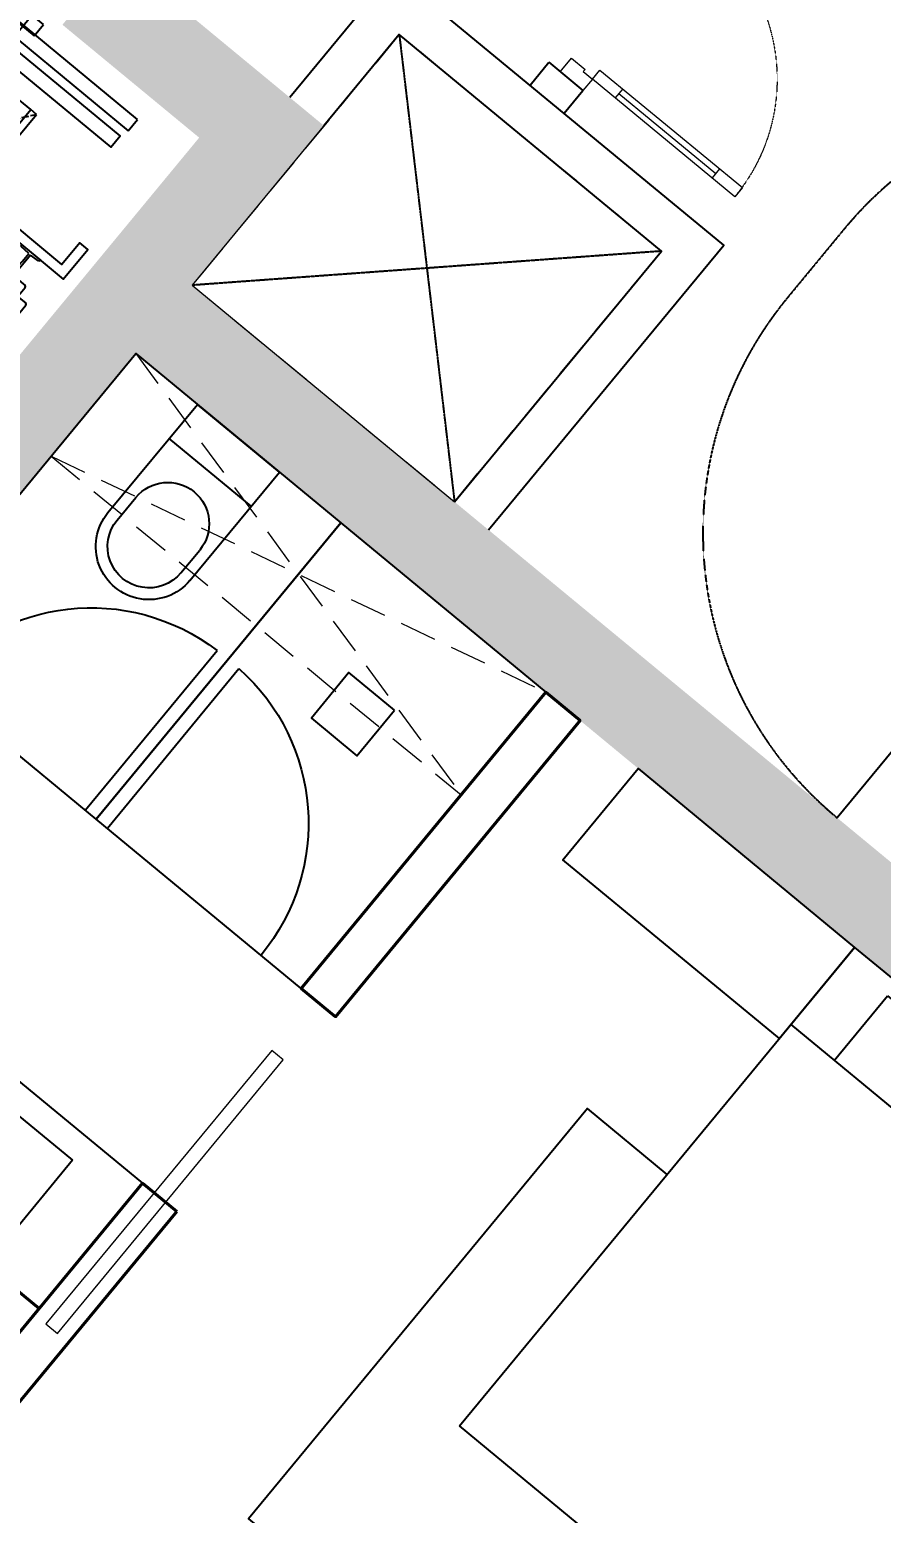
# Model space of a CAD drawing. Header units: millimetres. Extents: x -361654186 to 361255443, y -278569811 to 278836587.
# Drawn here: x -80677 to -77795, y 122436 to 127456 of the extents above; entities that cross this region are included whole.
import ezdxf
from ezdxf.enums import TextEntityAlignment as Align

# ---------------------------------------------------------------- set-up
doc = ezdxf.new("R2010")
doc.units = ezdxf.units.MM
doc.header["$MEASUREMENT"] = 0
for name, pattern in [('ACAD_ISO02W100', [15, 12, -3]), ('HIDDEN', [0.375, 0.25, -0.125]), ('HIDDEN2', [0.1875, 0.125, -0.0625])]:
    doc.linetypes.add(name, pattern=pattern)
for name, color, linetype in [('A-ANNO-DIMS', 50, 'Continuous'), ('A-FURNITURE', 251, 'Continuous'), ('ccu12-Hatch', 250, 'Continuous'), ('KT-Khuat', 9, 'HIDDEN'), ('KT-Net manh', 139, 'Continuous'), ('KT-Noi that', 32, 'Continuous'), ('KT-Thay', 7, 'Continuous'), ('KT-Tuong', 1, 'Continuous')]:
    doc.layers.add(name, color=color, linetype=linetype)
for name, color, linetype, lineweight in [('CUA', 37, 'Continuous', 13), ('KT-lomo nuoc', 3, 'HIDDEN', 5), ('KT-Net cat', 1, 'Continuous', 40), ('KT-Net cua', 87, 'Continuous', 9), ('SPE-MEP-HVAC', 140, 'Continuous', 0)]:
    doc.layers.add(name, color=color, linetype=linetype, lineweight=lineweight)
doc.styles.add('ROMANS', font='ROMANS.SHX')
doc.styles.add('xref.N.Cot vach tang N2$0$DIM', font='vnsimli.shx', dxfattribs={"width": 0.7})
doc.dimstyles.new('xref.N.Cot vach tang N2$0$CCU 1-100 A1', dxfattribs={"dimscale": 100, "dimtxt": 2.2, "dimasz": 1, "dimexe": 1, "dimexo": 0, "dimgap": 1, "dimtad": 1, "dimdec": 0, "dimdsep": 46, "dimtxsty": 'xref.N.Cot vach tang N2$0$DIM', "dimblk1": 'xref.N.Cot vach tang N2$0$_ARCHTICK', "dimblk2": 'xref.N.Cot vach tang N2$0$_ARCHTICK', "dimsah": 1, "dimcen": 0, "dimdle": 1, "dimclrd": 256, "dimclre": 256, "dimclrt": 31, "dimadec": 0, "dimazin": 0, "dimtfac": 1, "dimtdec": 0, "dimtix": 1, "dimtmove": 2, "dimatfit": 3, "dimldrblk": 'xref.N.Cot vach tang N2$0$_ARCHTICK', "dimfxl": 8, "dimtolj": 1, "dimarcsym": 0})

# ---------------------------------------------------------------- blocks, each defined once
blk = doc.blocks.new('qweewe')
for p, q in [((-226617.649540008, -3043559.718917042, 0.0008727778800783348), (-226617.6495399146, -3043199.718917044, 0.0008727778800783348)), ((-226142.6495399146, -3043199.718917163, 0.0008727778800783348), (-226617.6495399146, -3043199.718917044, 0.0008727778800783348)), ((-226467.6495400079, -3043559.718917079, 0.0008727778800783348), (-226467.6495399145, -3043199.718917081, 0.0008727778800783348)), ((-226142.649539925, -3043239.718917165, 0.0008727778800783348), (-226242.649539925, -3043239.718917139, 0.0008727778800783348)), ((-226142.6495399976, -3043519.718917165, 0.0008727778800783348), (-226242.6495399976, -3043519.718917141, 0.0008727778800783348)), ((-226142.649540008, -3043559.718917165, 0.0008727778800783348), (-226617.649540008, -3043559.718917042, 0.0008727778800783348))]:
    blk.add_line(p, q)
for centre, radius, start, end in [((-226142.6495399613, -3043379.718917165, 0.0008727778800783348), 179.9999999999927, 269.9999999833247, 89.99999998332474), ((-226242.6495399613, -3043379.718917141, 0.0008727778800783348), 139.9999999999927, 89.99999998332474, 269.9999999833247), ((-226142.6495399613, -3043379.718917165, 0.0008727778800783348), 139.9999999999927, 269.9999999833247, 89.99999998332474)]:
    blk.add_arc(centre, radius, start, end)
blk = doc.blocks.new('BEDH-1')
for p, q in [((475, -1.054711873393899e-13), (-475, 1.054711873393899e-13)), ((-475, 1.054711873393899e-13), (-475.0000000000002, -1050)), ((474.9999999999998, -1050), (475, -1.054711873393899e-13)), ((-381.8394731497392, -27.72451273631296), (-381.8394731497393, -215.2726866770535)), ((-20.94842891092413, -27.72451273631304), (-381.8394731497392, -27.72451273631296)), ((-20.94842891092416, -169.6087834425271), (-20.94842891092413, -27.72451273631304)), ((379.7956140944734, -27.72451273631313), (52.11540216114371, -27.72451273631306)), ((52.11540216114371, -27.72451273631306), (52.11540216114368, -169.6087834425271)), ((379.7956140944734, -169.6087834425271), (379.7956140944734, -27.72451273631313)), ((-162.6479800441303, -169.608783442527), (-475.0000000000001, -498.4003835124894)), ((474.9999999999999, -169.6087834425272), (-162.6479800441303, -169.608783442527)), ((-162.6479800441303, -169.608783442527), (-162.6479800441303, -498.4003835124894)), ((-206.9290897110478, -215.2726866770535), (-381.8394731497393, -215.2726866770535)), ((-475.0000000000001, -498.4003835124894), (-162.6479800441303, -498.4003835124894)), ((-475.0000000000002, -1050), (474.9999999999998, -1050))]:
    blk.add_line(p, q)
blk = doc.blocks.new('condotel studio')
at = {"layer": 'A-FURNITURE'}
blk.add_line((-46766.18438328663, 9456.034342315397, -0.08241216045667493), (-47465.73781174287, 9456.061537078058, -0.08241216045667316), dxfattribs=at)
at = {"layer": 'A-FURNITURE', "extrusion": (1.569545667993092e-19, 1.501383517588225e-06, 0.9999999999988729)}
blk.add_line((-46766.18438328669, 9359.875911079755, -0.08233997511480656), (-47465.73781174098, 9359.848716318957, -0.08233993428503855), dxfattribs=at)
at = {"layer": 'A-FURNITURE', "extrusion": (-1.172723498742047e-19, 7.506917587943236e-07, 0.9999999999997182)}
for points, elevation in [([(-46765.50387505325, 10307.95256762033), (-48065.50387505317, 10307.95256761637), (-48065.5038750532, 9407.9525676181), (-46765.5038750513, 9407.952567621825)], -0.03483982516784121), ([(-46765.50387504572, 9407.955126756562), (-48065.50387504578, 9407.9551267547), (-48065.5038750456, 8507.955126756075), (-46765.50387504554, 8507.955126757937)], -0.03483982516784302)]:
    blk.add_lwpolyline(points, close=True, dxfattribs=dict(at, elevation=elevation))
at = {"layer": 'A-FURNITURE', "extrusion": (7.506917587942065e-07, 7.506917587952157e-07, 0.9999999999994365)}
for points, elevation in [([(-45915.35300341043, 8503.259670234696), (-45365.35043843927, 8502.457186379008), (-45364.1429175009, 10208.0127016947), (-45914.14548247401, 10208.81518553007)], -0.06814881740206895), ([(-45824.37985682907, 8734.542271355169), (-45474.38016799874, 8734.075476912782), (-45473.74666127567, 9209.075054375531), (-45823.74635010213, 9209.541848806624)], -0.06108020068786333)]:
    blk.add_lwpolyline(points, close=True, dxfattribs=dict(at, elevation=elevation))
at = {"layer": 'A-FURNITURE', "extrusion": (7.506917587942065e-07, 7.506917587941441e-07, 0.9999999999994365), "elevation": -0.1172895174124627}
blk.add_lwpolyline([(-47692.76715137556, 8864.588897163083), (-47692.771569037, 9064.588897112615), (-47492.7715690872, 9064.593314777801), (-47492.76715142408, 8864.593314824311)], close=True, dxfattribs=at)
at = {"layer": 'A-FURNITURE', "elevation": -0.04131058170595496}
blk.add_lwpolyline([(-48065.23275665916, 7152.805129877815), (-47665.23275666093, 7152.807559631241), (-47665.23569793595, 8102.825383185933), (-48065.23569793036, 8102.822953421099)], close=True, dxfattribs=at)
at = {"layer": 'A-FURNITURE', "elevation": -0.04131056675762722}
blk.add_lwpolyline([(-47068.41844825601, 7152.812485867587), (-47068.41877156103, 7502.812485865783), (-45268.41877156464, 7502.81414766371), (-45268.41636979925, 4902.814147769881), (-47068.41636979932, 4902.812485970149), (-47068.41669311348, 5252.812485867587)], dxfattribs=at)
at = {"layer": 'A-FURNITURE'}
blk.add_arc((-46766.18535513294, 9431.034342728963, -0.08241216045667316), 699.9999999999999, 89.99777271883355, 177.9510596004668, dxfattribs=at)
at = {"layer": 'A-FURNITURE', "extrusion": (1.569545667993092e-19, 1.501383517588225e-06, 0.9999999999988729)}
blk.add_arc((-46766.18535512933, 9384.875910783192, -0.06828721169515138), 699.9999999999998, 182.0489403995355, 270.0022272820002, dxfattribs=at)
at = {"layer": 'KT-Net cat', "extrusion": (-7.506917587944411e-07, 7.506917587940874e-07, 0.9999999999994365)}
for p, q in [((-45915.35328926756, 8502.855972638645, -0.0410827504770052), (-44664.85859222905, 8502.858089432179, -0.04010948418167651)), ((-45915.35328926762, 8352.855050230748, -0.04097014602074199), (-45915.35328926756, 8502.855972638645, -0.0410827504770052)), ((-44664.85859223652, 8352.857167020382, -0.03999687972541607), (-45915.35328926762, 8352.855050230748, -0.04097014602074199))]:
    blk.add_line(p, q, dxfattribs=at)
at = {"layer": 'KT-Net cat'}
for points, elevation in [([(-45264.57844804596, 10206.47232981719), (-45365.35043848149, 10206.47232981719), (-45365.35043848245, 8502.457186325395), (-45264.57844804689, 8502.457186325395)], -0.03995934513747638), ([(-46765.50387504569, 8507.95512672601), (-46765.50368964733, 8357.95512672601), (-48065.50378234632, 8357.867981515534), (-48065.50396773903, 8507.867981515417)], -0.04130194039000538)]:
    blk.add_lwpolyline(points, close=True, dxfattribs=dict(at, elevation=elevation))
at = {"layer": 'KT-Net cua', "extrusion": (-7.506917587944411e-07, 7.506917587940874e-07, 0.9999999999994365), "elevation": -0.0001792605592414731}
blk.add_lwpolyline([(-46539.96506784989, 8401.379315304803), (-46539.96502149622, 8451.379315304992), (-45340.04766787879, 8451.37843468903), (-45340.04771423068, 8401.37843469088)], close=True, dxfattribs=at)
at = {"layer": 'A-FURNITURE', "extrusion": (7.506917587942066e-07, 7.506917587942733e-07, 0.9999999999994366), "rotation": 0.002227342385458781}
blk.add_blockref('qweewe', (178433.8357560924, 3053246.478823423, -0.07179498068920553), dxfattribs=at)
at = {"layer": 'A-FURNITURE', "xscale": 1.999999999999998, "yscale": 1.999999999999998, "zscale": 1.999999999999998, "rotation": 90.00044158638056}
blk.add_blockref('BEDH-1', (-48065.22478189479, 6202.804803357867, -0.04131056675762721), dxfattribs=at)
blk = doc.blocks.new('xref.N.Cot vach tang N2$0$_Open90')
at = {"color": 0, "linetype": 'ByBlock', "lineweight": -2}
for p, q in [((0, 0), (-1, 0)), ((-0.5, 0.5), (0, 0)), ((0, 0), (-0.5, -0.5))]:
    blk.add_line(p, q, dxfattribs=at)
blk = doc.blocks.new('*D155')
at = {"layer": 'Defpoints', "color": 0, "transparency": 16777216}
for p in [(-424.1796271887581, -514.9999999999402), (-353.063796673334, -514.9999999999402, -3.230249313876472e-06), (-353.0637966733485, -2114.999998141949, -3.229479425215231e-06)]:
    blk.add_point(p, dxfattribs=at)
at = {"layer": 'KT-Noi that', "color": 5, "transparency": 16777216}
for p, q in [((-353.063796673334, -514.9999999999402), (-474.1796271887581, -514.9999999999402)), ((-424.1796271887581, -564.9999999999402), (-424.1796271887579, -1154.999998141892)), ((-424.1796271887578, -2064.999998141949), (-424.1796271887579, -1511.666664808559)), ((-353.0637966733485, -2114.999998141949), (-474.1796271887578, -2114.999998141949))]:
    blk.add_line(p, q, dxfattribs=at)
at = {"layer": 'KT-Noi that', "color": 5, "transparency": 16777216, "xscale": 50, "yscale": 50, "zscale": 50}
for p, rotation in [((-424.1796271887581, -514.9999999999402), 90), ((-424.1796271887578, -2114.999998141949), 270)]:
    blk.add_blockref('xref.N.Cot vach tang N2$0$_Open90', p, dxfattribs=dict(at, rotation=rotation))
at = {"layer": 'KT-Noi that', "color": 5, "transparency": 16777216, "insert": (-424.1796271883068, -1333.333331475225), "char_height": 110, "attachment_point": 5, "rotation": 90, "style": 'xref.N.Cot vach tang N2$0$DIM'}
blk.add_mtext('\\A1;1600', dxfattribs=at)
blk = doc.blocks.new('xref.N.Cot vach tang N2$0$_ARCHTICK')
at = {"color": 0, "linetype": 'ByBlock', "const_width": 0.15}
blk.add_lwpolyline([(-0.5, -0.5), (0.5, 0.5)], dxfattribs=at)
blk = doc.blocks.new('*D156')
at = {"layer": 'Defpoints', "color": 0, "transparency": 16777216}
for p in [(-2310.000006262693, -614.99999999994), (-210.0000062626932, -614.99999999994), (-2310.000006262693, -826.7299089782482)]:
    blk.add_point(p, dxfattribs=at)
at = {"layer": 'KT-Noi that', "color": 5, "transparency": 16777216}
for p, q in [((-2310.000006262693, -614.99999999994), (-2310.000006262693, -876.7299089782482)), ((-210.0000062626932, -614.99999999994), (-210.0000062626932, -876.7299089782482)), ((-260.0000062626932, -826.7299089782482), (-2260.000006262693, -826.7299089782482))]:
    blk.add_line(p, q, dxfattribs=at)
at = {"layer": 'KT-Noi that', "color": 5, "transparency": 16777216, "xscale": 50, "yscale": 50, "zscale": 50, "rotation": 180}
blk.add_blockref('xref.N.Cot vach tang N2$0$_Open90', (-2310.000006262693, -826.7299089782482), dxfattribs=at)
at = {"layer": 'KT-Noi that', "color": 5, "transparency": 16777216, "xscale": 50, "yscale": 50, "zscale": 50}
blk.add_blockref('xref.N.Cot vach tang N2$0$_Open90', (-210.0000062626932, -826.7299089782482), dxfattribs=at)
at = {"layer": 'KT-Noi that', "color": 5, "transparency": 16777216, "insert": (-1260.000006262693, -721.7299089782482), "char_height": 110, "attachment_point": 5, "style": 'xref.N.Cot vach tang N2$0$DIM'}
blk.add_mtext('\\A1;2100', dxfattribs=at)
blk = doc.blocks.new('*U161')
for p, q in [((-1260.000000000004, 525.000000000002), (-1300.000000000004, 525.000000000002)), ((-1280.000000000004, 100.0000000000002), (-1280.000000000004, 525.000000000002)), ((-90.00000000000001, 525.0000000000018), (-50.00000000000001, 525.0000000000018)), ((-70, 100), (-70.00000000000001, 525.0000000000018)), ((-1260.000000000004, 100.0000000000002), (-1300.000000000004, 100.0000000000002)), ((-90, 100), (-50, 100))]:
    blk.add_line(p, q)
for points in [[(-1300.000000000004, 1.776356839400256e-13), (-1260.000000000004, 1.776356839400256e-13), (-1260.000000000004, 625.000000000002), (-1300.000000000004, 625.000000000002)], [(-50, 0), (-90, 0), (-90.00000000000001, 625.0000000000018), (-49.99999999999979, 625.0000000000018)], [(-1350.000000000004, -99.99999998255878), (-1290.000000000004, -99.99999998255875), (-1290.000000000004, -39.99999999999982), (-1300.000000000004, -39.99999999999982), (-1300.000000000004, 1.776356839400256e-13), (-1350.000000000004, 2.060573933704296e-13)], [(0, -99.99999998255892), (-60, -99.99999998255889), (-60, -40), (-50, -40), (-50, 0), (0, 0)]]:
    blk.add_lwpolyline(points, close=True)
at = {"linetype": 'HIDDEN2'}
for centre, radius, start, end in [((-1300.000000001013, -1.091216006443577e-09), 625.00000000124, 7.016709298534867e-15, 89.99996073224838), ((-49.99999999983451, -2.645705876602741e-10), 625.000000000419, 90.00003926775162, 180)]:
    blk.add_arc(centre, radius, start, end, dxfattribs=at)
blk = doc.blocks.new('*U294')
at = {"linetype": 'HIDDEN', "ltscale": 500}
for p, q in [((1006.669558630152, 443.4145819490047), (463.8989633405926, -1053.174576763843)), ((1470.568521970745, -609.7599948148386), (0, 0))]:
    blk.add_line(p, q, dxfattribs=at)
blk.add_lwpolyline([(1006.669558630152, 443.4145819490047), (1470.568521970745, -609.7599948148386), (463.8989633405926, -1053.174576763843), (0, 0)], close=True, dxfattribs=at)
blk = doc.blocks.new('*U409')
at = {"layer": 'KT-lomo nuoc', "ltscale": 500}
for p, q in [((1146.155259047497, 1387.912934975725), (346.9805580070164, -286.5481118142147)), ((1493.135817054514, 1101.374120213849), (1.734723475976807e-18, -0.009297052340116354))]:
    blk.add_line(p, q, dxfattribs=at)
blk.add_lwpolyline([(1146.155259047497, 1387.912934975725), (1493.135817054514, 1101.374120213849), (346.9805580070164, -286.5481118142147), (1.734723475976807e-18, -0.009297052340116354)], close=True, dxfattribs=at)
blk = doc.blocks.new('trucktnuoctang36')
at = {"layer": 'KT-lomo nuoc', "linetype": 'HIDDEN', "xscale": -0.9999999999999999, "rotation": 10.89765347559021}
blk.add_blockref('*U409', (-7759.550232433394, -15662.01764522502, -4.915085530354991e-06), dxfattribs=at)
at = {"layer": 'SPE-MEP-HVAC', "linetype": 'HIDDEN', "ltscale": 1000, "xscale": -1, "rotation": 254.2212213649985}
blk.add_blockref('*U294', (-8069.147399409849, -15017.22302750367, -6.089589431124684e-05), dxfattribs=at)
blk = doc.blocks.new('TMCC')
at = {"layer": 'KT-Noi that', "linetype": 'Continuous', "ltscale": 2}
for p, q in [((-1839.268615574998, -261.3920001944007, 9.413380290367837e-06), (-1839.268615578098, -150.6080001945247, 9.413380290367837e-06)), ((-1798.782414799367, -146.0000001943672, 9.413380290367837e-06), (-1834.66061557793, -146.0000001943672, 9.413380290367837e-06)), ((-1794.174414799447, -141.3920001944371, 9.413380290367837e-06), (-1794.17441479789, -110.6079990881535, 9.413380290367837e-06)), ((-978.4333909374109, -105.9999987138362, 9.413380290367837e-06), (-1789.566414798101, -105.9999990883625, 9.413380290367837e-06)), ((-1652.000006262693, -305.99999999994, 9.413380290367837e-06), (-1652.000006262693, -105.99999999994, 9.413380290367837e-06)), ((-1652.000006262693, -105.99999999994, 9.413380290367837e-06), (-1118.000006262693, -105.99999999994, 9.413380290367837e-06)), ((-1652.000006262693, -280.99999999994, 9.413380290367837e-06), (-1652.000006262693, -130.99999999994, 9.413380290367837e-06)), ((-1652.000006262693, -130.99999999994, 9.413380290367837e-06), (-1118.000006262693, -130.99999999994, 9.413380290367837e-06)), ((-1118.000006262693, -105.99999999994, 9.413380290367837e-06), (-1118.000006262693, -305.99999999994, 9.413380290367837e-06)), ((-1118.000006262693, -130.99999999994, 9.413380290367837e-06), (-1118.000006262693, -280.99999999994, 9.413380290367837e-06)), ((-973.8253909386403, -141.3919998197762, 9.413380290367837e-06), (-973.8253909370687, -110.6079987141766, 9.413380290367837e-06)), ((-933.8766155784251, -145.9999998198418, 9.413380290367837e-06), (-969.2173909385601, -145.9999998198455, 9.413380290367837e-06)), ((-929.2686155750125, -261.3919998200163, 9.413380290367837e-06), (-929.2686155780975, -150.607999820184, 9.413380290367837e-06)), ((-1938.250006262693, -164.74999999994, 9.413380290367837e-06), (-1932.250006262693, -167.24999999994, 9.413380290367837e-06)), ((-1938.250006262693, -247.24999999994, 9.413380290367837e-06), (-1938.250006262693, -164.74999999994, 9.413380290367837e-06)), ((-1932.250006262693, -167.24999999994, 9.413380290367837e-06), (-1930.050006262696, -202.24999999994, 9.413380290367837e-06)), ((-839.9500062626903, -202.24999999994, 9.413380290367837e-06), (-837.7500062626932, -167.24999999994, 9.413380290367837e-06)), ((-837.7500062626932, -167.24999999994, 9.413380290367837e-06), (-831.7500062626932, -164.74999999994, 9.413380290367837e-06)), ((-831.7500062626932, -164.74999999994, 9.413380290367837e-06), (-831.7500062626932, -247.24999999994, 9.413380290367837e-06)), ((-2515.000006262693, -214.99999999994, 9.413380290367837e-06), (-2515.000006262693, -2439.99999999994, 9.413380290367837e-06)), ((-2465.000006262693, -214.99999999994, 9.413380290367837e-06), (-2515.000006262693, -214.99999999994, 9.413380290367837e-06)), ((-2465.000006262693, -2439.99999999994, 9.413380290367837e-06), (-2465.000006262693, -214.99999999994, 9.413380290367837e-06)), ((-1932.250006262693, -244.74999999994, 9.413380290367837e-06), (-1938.250006262693, -247.24999999994, 9.413380290367837e-06)), ((-1930.050006262696, -209.74999999994, 9.413380290367837e-06), (-1932.250006262693, -244.74999999994, 9.413380290367837e-06)), ((-1930.050006262696, -202.24999999994, 9.413380290367837e-06), (-1905.400006262687, -202.24999999994, 9.413380290367837e-06)), ((-1905.400006262687, -209.74999999994, 9.413380290367837e-06), (-1930.050006262696, -209.74999999994, 9.413380290367837e-06)), ((-1905.400006262687, -202.24999999994, 9.413380290367837e-06), (-1895.400006262687, -201.99999999994, 9.413380290367837e-06)), ((-1895.400006262687, -210.49999999994, 9.413380290367837e-06), (-1905.400006262687, -209.74999999994, 9.413380290367837e-06)), ((-1895.400006262687, -201.99999999994, 9.413380290367837e-06), (-1870.000006262693, -201.49999999994, 9.413380290367837e-06)), ((-1870.000006262693, -210.49999999994, 9.413380290367837e-06), (-1895.400006262687, -210.49999999994, 9.413380290367837e-06)), ((-1870.000006262693, -201.49999999994, 9.413380290367837e-06), (-1870.000006262693, -210.49999999994, 9.413380290367837e-06)), ((-900.0000062626932, -210.49999999994, 9.413380290367837e-06), (-900.0000062626932, -201.49999999994, 9.413380290367837e-06)), ((-900.0000062626932, -201.49999999994, 9.413380290367837e-06), (-874.600006262699, -201.49999999994, 9.413380290367837e-06)), ((-874.600006262699, -209.99999999994, 9.413380290367837e-06), (-900.0000062626932, -210.49999999994, 9.413380290367837e-06)), ((-874.600006262699, -201.49999999994, 9.413380290367837e-06), (-864.600006262699, -202.24999999994, 9.413380290367837e-06)), ((-864.600006262699, -209.74999999994, 9.413380290367837e-06), (-874.600006262699, -209.99999999994, 9.413380290367837e-06)), ((-864.600006262699, -202.24999999994, 9.413380290367837e-06), (-839.9500062626903, -202.24999999994, 9.413380290367837e-06)), ((-839.9500062626903, -209.74999999994, 9.413380290367837e-06), (-864.600006262699, -209.74999999994, 9.413380290367837e-06)), ((-837.7500062626932, -244.74999999994, 9.413380290367837e-06), (-839.9500062626903, -209.74999999994, 9.413380290367837e-06)), ((-831.7500062626932, -247.24999999994, 9.413380290367837e-06), (-837.7500062626932, -244.74999999994, 9.413380290367837e-06)), ((-1798.782414796122, -266.0000001943772, 9.413380290367837e-06), (-1834.66061557502, -266.000000194379, 9.413380290367837e-06)), ((-1794.17441479789, -301.3919990888407, 9.413380290367837e-06), (-1794.174414796333, -270.6080001941682, 9.413380290367837e-06)), ((-1118.000006262693, -280.99999999994, 9.413380290367837e-06), (-1652.000006262693, -280.99999999994, 9.413380290367837e-06)), ((-973.8253909370978, -301.3919987139034, 9.413380290367837e-06), (-973.8253909355408, -270.6079998201039, 9.413380290367837e-06)), ((-933.8766155748453, -265.9999998198546, 9.413380290367837e-06), (-969.217390935286, -265.9999998198509, 9.413380290367837e-06)), ((-978.433390937018, -305.9999987138381, 9.413380290367837e-06), (-1789.566414798363, -305.9999990883616, 9.413380290367837e-06)), ((-1118.000006262693, -305.99999999994, 9.413380290367837e-06), (-1652.000006262693, -305.99999999994, 9.413380290367837e-06)), ((-1439.500006262693, -418.99999999994, 9.413380290367837e-06), (-1442.000006262693, -410.99999999994, 9.413380290367837e-06)), ((-1442.000006262693, -410.99999999994, 9.413380290367837e-06), (-1328.000006262693, -410.99999999994, 9.413380290367837e-06)), ((-1390.000006262693, -422.99999999994, 9.413380290367837e-06), (-1439.500006262693, -418.99999999994, 9.413380290367837e-06)), ((-1390.000006262693, -451.99999999994, 9.413380290367837e-06), (-1390.000006262693, -422.99999999994, 9.413380290367837e-06)), ((-1330.500006262693, -418.99999999994, 9.413380290367837e-06), (-1380.000006262693, -422.99999999994, 9.413380290367837e-06)), ((-1380.000006262693, -422.99999999994, 9.413380290367837e-06), (-1380.000006262693, -451.99999999994, 9.413380290367837e-06)), ((-1328.000006262693, -410.99999999994, 9.413380290367837e-06), (-1330.500006262693, -418.99999999994, 9.413380290367837e-06)), ((-185.0000062626932, -489.99999999994, 9.413380290367837e-06), (-2310.000006262693, -489.99999999994, 9.413380290367837e-06)), ((-2310.000006262693, -489.99999999994, 9.413380290367837e-06), (-2310.000006262693, -514.99999999994, 9.413380290367837e-06)), ((-1393.000006262693, -461.99999999994, 9.413380290367837e-06), (-1390.000006262693, -451.99999999994, 9.413380290367837e-06)), ((-1393.000006262693, -499.99999999994, 9.413380290367837e-06), (-1393.000006262693, -461.99999999994, 9.413380290367837e-06)), ((-1377.000006262693, -499.99999999994, 9.413380290367837e-06), (-1393.000006262693, -499.99999999994, 9.413380290367837e-06)), ((-1380.000006262693, -451.99999999994, 9.413380290367837e-06), (-1377.000006262693, -461.99999999994, 9.413380290367837e-06)), ((-1377.000006262693, -461.99999999994, 9.413380290367837e-06), (-1377.000006262693, -499.99999999994, 9.413380290367837e-06)), ((-185.0000062626932, -2139.99999999994, 9.413380290367837e-06), (-185.0000062626932, -489.99999999994, 9.413380290367837e-06)), ((-210.0000062626932, -514.99999999994, 9.413380290367837e-06), (-2310.000006262693, -514.99999999994, 9.413380290367837e-06)), ((-2310.000006262693, -514.99999999994, 9.413380290367837e-06), (-2310.000006262693, -714.99999999994, 9.413380290367837e-06)), ((-210.0000062626932, -2114.99999999994, 9.413380290367837e-06), (-210.0000062626932, -514.99999999994, 9.413380290367837e-06)), ((-2510.000008398798, -664.99999999994, 9.413380290367837e-06), (-2560.000008398798, -664.99999999994, 9.413380290367837e-06)), ((-2560.000008398798, -664.99999999994, 9.413380290367837e-06), (-2560.000008398798, -714.99999999994, 9.413380290367837e-06)), ((-2510.000008398798, -714.99999999994, 9.413380290367837e-06), (-2510.000008398798, -664.99999999994, 9.413380290367837e-06)), ((-2560.000008398798, -714.99999999994, 9.413380290367837e-06), (-2510.000008398798, -714.99999999994, 9.413380290367837e-06)), ((-2555.000006262693, -1814.99999999994, 9.413380290367837e-06), (-2555.000006262693, -714.99999999994, 9.413380290367837e-06)), ((-2310.000006262693, -714.99999999994, 9.413380290367837e-06), (-2385.000006262693, -714.99999999994, 9.413380290367837e-06)), ((-1485.000006262693, -999.99999999994, 9.413380290367837e-06), (-1285.000006262693, -999.99999999994, 9.413380290367837e-06)), ((-1485.000006262693, -1529.99999999994, 9.413380290367837e-06), (-1485.000006262693, -999.99999999994, 9.413380290367837e-06)), ((-1460.000006262693, -999.99999999994, 9.413380290367837e-06), (-1310.000006262693, -999.99999999994, 9.413380290367837e-06)), ((-1460.000006262693, -1529.99999999994, 9.413380290367837e-06), (-1460.000006262693, -999.99999999994, 9.413380290367837e-06)), ((-1310.000006262693, -999.99999999994, 9.413380290367837e-06), (-1310.000006262693, -1529.99999999994, 9.413380290367837e-06)), ((-1285.000006262693, -999.99999999994, 9.413380290367837e-06), (-1285.000006262693, -1529.99999999994, 9.413380290367837e-06)), ((-1285.000006262693, -1529.99999999994, 9.413380290367837e-06), (-1485.000006262693, -1529.99999999994, 9.413380290367837e-06)), ((-1310.000006262693, -1529.99999999994, 9.413380290367837e-06), (-1460.000006262693, -1529.99999999994, 9.413380290367837e-06)), ((-2560.000008398798, -1864.99999999994, 9.413380290367837e-06), (-2560.000008398798, -1814.99999999994, 9.413380290367837e-06)), ((-2560.000008398798, -1814.99999999994, 9.413380290367837e-06), (-2510.000008398798, -1814.99999999994, 9.413380290367837e-06)), ((-2510.000008398798, -1814.99999999994, 9.413380290367837e-06), (-2510.000008398798, -1864.99999999994, 9.413380290367837e-06)), ((-2385.000006262693, -1814.99999999994, 9.413380290367837e-06), (-2310.000006262693, -1814.99999999994, 9.413380290367837e-06)), ((-2310.000006262693, -1814.99999999994, 9.413380290367837e-06), (-2310.000006262693, -2114.99999999994, 9.413380290367837e-06)), ((-2510.000008398798, -1864.99999999994, 9.413380290367837e-06), (-2560.000008398798, -1864.99999999994, 9.413380290367837e-06)), ((-2310.000006262693, -2114.99999999994, 9.413380290367837e-06), (-210.0000062626932, -2114.99999999994, 9.413380290367837e-06)), ((-2310.000006262693, -2114.99999999994, 9.413380290367837e-06), (-2310.000006262693, -2139.99999999994, 9.413380290367837e-06)), ((-2310.000006262693, -2139.99999999994, 9.413380290367837e-06), (-185.0000062626932, -2139.99999999994, 9.413380290367837e-06)), ((-1393.000006262693, -2217.99999999994, 9.413380290367837e-06), (-1393.000006262693, -2179.99999999994, 9.413380290367837e-06)), ((-1393.000006262693, -2179.99999999994, 9.413380290367837e-06), (-1377.000006262693, -2179.99999999994, 9.413380290367837e-06)), ((-1377.000006262693, -2179.99999999994, 9.413380290367837e-06), (-1377.000006262693, -2217.99999999994, 9.413380290367837e-06)), ((-1439.500006262693, -2260.99999999994, 9.413380290367837e-06), (-1390.000006262693, -2256.99999999994, 9.413380290367837e-06)), ((-1390.000006262693, -2227.99999999994, 9.413380290367837e-06), (-1393.000006262693, -2217.99999999994, 9.413380290367837e-06)), ((-1390.000006262693, -2256.99999999994, 9.413380290367837e-06), (-1390.000006262693, -2227.99999999994, 9.413380290367837e-06)), ((-1377.000006262693, -2217.99999999994, 9.413380290367837e-06), (-1380.000006262693, -2227.99999999994, 9.413380290367837e-06)), ((-1380.000006262693, -2227.99999999994, 9.413380290367837e-06), (-1380.000006262693, -2256.99999999994, 9.413380290367837e-06)), ((-1380.000006262693, -2256.99999999994, 9.413380290367837e-06), (-1330.500006262693, -2260.99999999994, 9.413380290367837e-06)), ((-1442.000006262693, -2268.99999999994, 9.413380290367837e-06), (-1439.500006262693, -2260.99999999994, 9.413380290367837e-06)), ((-1328.000006262693, -2268.99999999994, 9.413380290367837e-06), (-1442.000006262693, -2268.99999999994, 9.413380290367837e-06)), ((-1330.500006262693, -2260.99999999994, 9.413380290367837e-06), (-1328.000006262693, -2268.99999999994, 9.413380290367837e-06)), ((-2515.000006262693, -2439.99999999994, 9.413380290367837e-06), (-2465.000006262693, -2439.99999999994, 9.413380290367837e-06))]:
    blk.add_line(p, q, dxfattribs=at)
at = {"layer": 'KT-Noi that', "linetype": 'ACAD_ISO02W100', "ltscale": 2}
for p, q in [((-185.0000062626932, -489.99999999994, 9.413380290367837e-06), (-2310.000006262693, -2127.49999999994, 9.413380290367837e-06)), ((-185.0000062626932, -2139.99999999994, 9.413380290367837e-06), (-2310.000006262693, -489.99999999994, 9.413380290367837e-06))]:
    blk.add_line(p, q, dxfattribs=at)
at = {"layer": 'KT-Noi that', "linetype": 'Continuous', "ltscale": 2, "elevation": 9.413380290367837e-06}
for points in [[(-1385.000006262693, -410.99999999994), (-796.7500062626932, -410.99999999994), (-796.7500062626932, -99.99999999993997), (-701.7500062626932, -99.99999999993997), (-701.7500062626932, -64.99999999993997), (-831.7500062626932, -64.99999999993997), (-831.7500062626932, -380.99999999994), (-1385.000006262693, -380.99999999994), (-1938.250006262693, -380.99999999994), (-1938.250006262693, -64.99999999993997), (-2068.250006262693, -64.99999999993997), (-2068.250006262693, -99.99999999993997), (-1973.250006262693, -99.99999999993997), (-1973.250006262693, -410.99999999994), (-1385.000006262693, -410.99999999994)], [(-2385.000006262693, -2429.99999999994), (-2385.000006262693, -224.99999999994), (-2435.000006262693, -224.99999999994), (-2435.000006262693, -2429.99999999994)], [(-2510.000008398798, -714.99999999994), (-2465.000006262693, -714.99999999994), (-2465.000006262693, -1264.99999999994), (-2510.000008398798, -1264.99999999994)], [(-2435.000006262693, -714.99999999994), (-2390.000006262693, -714.99999999994), (-2390.000006262693, -1264.99999999994), (-2435.000006262693, -1264.99999999994)], [(-2510.000008398798, -1264.99999999994), (-2465.000006262693, -1264.99999999994), (-2465.000006262693, -1814.99999999994), (-2510.000008398798, -1814.99999999994)], [(-2435.000006262693, -1264.99999999994), (-2390.000006262693, -1264.99999999994), (-2390.000006262693, -1814.99999999994), (-2435.000006262693, -1814.99999999994)], [(-1385.000006262693, -2268.99999999994), (-1210.000006262693, -2268.99999999994), (-1210.000006262693, -2464.99999999994), (-1385.000006262693, -2464.99999999994), (-1560.000006262693, -2464.99999999994), (-1560.000006262693, -2268.99999999994), (-1385.000006262693, -2268.99999999994)]]:
    blk.add_lwpolyline(points, close=True, dxfattribs=at)
for points in [[(-2495.000006262693, -1264.99999999994), (-2495.000006262693, -714.99999999994)], [(-2480.000006262693, -1264.99999999994), (-2480.000006262693, -714.99999999994)], [(-2420.000006262693, -1264.99999999994), (-2420.000006262693, -714.99999999994)], [(-2405.000006262693, -1264.99999999994), (-2405.000006262693, -714.99999999994)], [(-2495.000006262693, -1814.99999999994), (-2495.000006262693, -1264.99999999994)], [(-2480.000006262693, -1814.99999999994), (-2480.000006262693, -1264.99999999994)], [(-2420.000006262693, -1814.99999999994), (-2420.000006262693, -1264.99999999994)], [(-2405.000006262693, -1814.99999999994), (-2405.000006262693, -1264.99999999994)]]:
    blk.add_lwpolyline(points, dxfattribs=at)
at = {"layer": 'KT-Noi that', "linetype": 'Continuous', "ltscale": 2}
for centre, radius in [((-1685.000006262693, -205.99999999994, 9.413380290367837e-06), 14.5), ((-1085.000006262693, -205.99999999994, 9.413380290367837e-06), 17.5)]:
    blk.add_circle(centre, radius, dxfattribs=at)
for centre, radius, start, end in [((-1834.66061557793, -150.6080001945247, 9.413380290367837e-06), 4.608000000157357, 90, 180), ((-1798.782414799367, -141.3920001944371, 9.413380290367837e-06), 4.607999999930221, 270, 0), ((-1789.566414798101, -110.6079990881535, 9.413380290367837e-06), 4.607999999791003, 90, 180), ((-978.4333909374109, -110.6079987141766, 9.413380290367837e-06), 4.608000000340305, 0, 90), ((-969.2173909385601, -141.3919998197762, 9.413380290367837e-06), 4.608000000069675, 180, 270), ((-933.8766155784251, -150.607999820184, 9.413380290367837e-06), 4.608000000340515, 0, 90), ((-1834.66061557502, -261.3920001944007, 9.413380290367837e-06), 4.607999999978259, 180, 270), ((-1798.782414796122, -270.6080001941682, 9.413380290367837e-06), 4.60799999979095, 0, 90), ((-969.217390935286, -270.6079998201039, 9.413380290367837e-06), 4.608000000253028, 90, 180), ((-933.8766155748453, -261.3919998200163, 9.413380290367837e-06), 4.607999999838648, 270, 0), ((-1789.566414798363, -301.3919990888407, 9.413380290367837e-06), 4.607999999520398, 180, 270), ((-978.433390937018, -301.3919987139034, 9.413380290367837e-06), 4.607999999934203, 270, 0)]:
    blk.add_arc(centre, radius, start, end, dxfattribs=at)
at = {"layer": 'KT-Noi that', "linetype": 'Continuous', "ltscale": 2, "style": 'ROMANS', "width": 0.75}
for p in [(-2110.000006262693, -594.99999999994, 9.413380290367837e-06), (-2110.000006262693, -2034.99999999994, 9.413380290367837e-06)]:
    blk.add_text('COP', height=100, dxfattribs=at).set_placement(p, align=Align.MIDDLE)
at = {"layer": 'KT-Noi that', "color": 5}
dim = blk.add_linear_dim(base=(-424.1796271887581, -514.9999999999402, 1.264362960424431e-05), p1=(-353.0637966733484, -2114.999998141948, 9.414150179029077e-06), p2=(-353.0637966733339, -514.99999999994, 9.413380290367837e-06), angle=270, dimstyle='xref.N.Cot vach tang N2$0$CCU 1-100 A1', override={"dimscale": 50, "dimblk1": 'xref.N.Cot vach tang N2$0$_Open90', "dimblk2": 'xref.N.Cot vach tang N2$0$_Open90', "dimclrd": 5, "dimclre": 5, "dimclrt": 5, "dimlwd": 65535, "dimlwe": 65535}, dxfattribs=at)
dim.commit()
dim.dimension.update_dxf_attribs({"geometry": '*D155', "text_midpoint": (-424.1796271883068, -1333.333331475225, 1.264362960424431e-05), "dimtype": 128})
dim = blk.add_linear_dim(base=(-2310.000006262693, -826.7299089782482, 9.413380290367837e-06), p1=(-210.0000062626932, -614.99999999994, 9.413380290367837e-06), p2=(-2310.000006262693, -614.99999999994, 9.413380290367837e-06), angle=180, dimstyle='xref.N.Cot vach tang N2$0$CCU 1-100 A1', override={"dimscale": 50, "dimblk1": 'xref.N.Cot vach tang N2$0$_Open90', "dimblk2": 'xref.N.Cot vach tang N2$0$_Open90', "dimclrd": 5, "dimclre": 5, "dimclrt": 5, "dimlwd": 65535, "dimlwe": 65535}, dxfattribs=at)
dim.commit()
dim.dimension.update_dxf_attribs({"geometry": '*D156', "text_midpoint": (-1260.000006262693, -721.7299089782482, 9.413380290367837e-06)})

msp = doc.modelspace()

# ---------------------------------------------------------------- block references
at = {"layer": 'A-ANNO-DIMS', "xscale": -1, "rotation": 50.44882673718259}
msp.add_blockref('condotel studio', (-102975.8942573777, 82735.20023438986, 0.04136518522716791), dxfattribs=at)

# ---------------------------------------------------------------- next in the draw order: hatches: boundary and pattern name
at = {"layer": 'ccu12-Hatch', "ltscale": 0.5}
h = msp.add_hatch(dxfattribs=at)
h.set_pattern_fill('VATLIEU04', color=256, scale=50, angle=45, pattern_type=2)
h.set_pattern_definition([(94.99999999999984, (-1135091.088103637, 93535.57678467885), (275.7759995861103, 231.4035394059837), [37.49999999999999, -412.4999999999999]), (40.00000000000002, (-1135091.088103637, 93535.57678467885), (-314.996083695443, 216.8840747990137), [30, -330]), (145.4514, (-1135068.106772624, 93554.86041391676), (-39.21973430971335, 448.287641099735), [31.870095, -350.571056]), (91.18419999999956, (-1135161.798781756, 93606.28746279748), (435.8465000455986, 318.8068825982365), [56.24999999999996, -618.7499999999994]), (141.6356, (-1135125.478223555, 93632.85468008323), (-13.94950748652536, 674.8558447021788), [47.805144, -525.8565]), (36.18420000000004, (-1135161.798781756, 93606.28746279748), (-13.95003443662637, 674.855833957623), [45, -495]), (66, (-1135108.765773167, 93623.96513232717), (353.3857860571512, 68.691238233885), [37.49999999999975, -412.499999999998]), (11.00000000000003, (-1135108.765773167, 93623.96513232717), (-170.3542965309771, 342.4042176993831), [30, -330]), (116.4514, (-1135079.316953973, 93629.68938339886), (183.0318085066423, 411.0953098697152), [31.870095, -350.571056]), (82.50000000000001, (-1135091.088103637, 93535.57678467885), (-113.3965926531701, 121.9949088062736), [0, -325.999999999998, 0, -334.999999999998, 0, -331.249999999998]), (52.49999999999999, (-1135091.088103637, 93535.57678467885), (-46.43647110123004, 232.4547249501817), [0, -191, 0, -318.5, 0, -126.25]), (12.5, (-1135169.93050974, 93456.73437857657), (196.709083659603, 180.7603809074303), [0, -125, 0, -390, 0, -517.5]), (2.499999999999997, (-1135205.285848799, 93421.3790395172), (170.7949915992331, 241.5799034369745), [0, -162.5, 0, -259, 0, -367.5]), (90, (-1135091.088103637, 93535.57678467885), (-212.5, 0), []), (90, (-1135134.398393985, 93578.88707502652), (-212.5, 0), [])])
h.paths.add_polyline_path([(-82107.71977785713, 128746.5514530155), (-83763.31433340994, 126741.8054173231), (-81758.56836552446, 125086.2109177674), (-80102.97380997188, 127090.9569534599), (-80565.60744270933, 127473.0171795131), (-80374.57730168401, 127704.3340297853), (-79680.62681867433, 127131.2436627068), (-80126.36381425167, 126591.5043452825), (-75037.39304074732, 122388.8411869674), (-73254.44505784422, 124547.7984561751), (-80810.79549955967, 130788.116395915), (-80619.76535853435, 131019.4332461872), (-72832.09806631756, 124588.0851652327), (-74997.10633156908, 121966.4941955867), (-80317.39395527699, 126360.1874950103), (-81718.28165627358, 124663.8639264747), (-84185.66132468096, 126701.5187080543), (-82148.00675473493, 129168.8981182814), (-81916.68990446269, 128977.8679772561), (-81916.68963683228, 128977.8683032875), (-81376.95031953015, 128532.1313075618), (-81567.98046055547, 128300.8144572896)])

# ---------------------------------------------------------------- next in the draw order: linework, layer by layer
at = {"layer": 'KT-Khuat', "ltscale": 5}
for p, q in [((-79425.94097325968, 127439.6834798691, 5.460874974601083e-05), (-79239.00216034072, 125858.7288647309, 5.460869495588978e-05)), ((-78538.5682244284, 126706.8988366081, 5.460869495588978e-05), (-80126.36381425167, 126591.5043452825, 5.460874974601083e-05))]:
    msp.add_line(p, q, dxfattribs=at)
at = {"layer": 'KT-Net manh', "linetype": 'HIDDEN', "elevation": 5.470261938478999e-05}
msp.add_lwpolyline([(-76161.32683218241, 126948.4105618169, 0.4141313066799707), (-77920.92908790585, 126780.7634249168), (-78112.31301291398, 126549.0181745961, 0.4141313427087546), (-77944.27478814329, 124789.45327036, 1.000029217103996)], format="xyb", dxfattribs=at)
at = {"layer": 'KT-Thay', "extrusion": (-8.1449017930186e-09, -9.921094241022739e-09, 1)}
msp.add_line((-77148.31587980007, 125753.2734889672, 5.471554789358159e-05), (-77944.27478812513, 124789.4532703818, 5.470261938479028e-05), dxfattribs=at)
at = {"layer": 'KT-Tuong', "ltscale": 0.5}
for p, q in [((-78983.40945248998, 127268.8037724306, 5.460874974601083e-05), (-78919.7529070563, 127345.8849695871, 5.460874974601083e-05)), ((-78919.7529070563, 127345.8849695869, 5.460874974601083e-05), (-78804.0944818877, 127250.3698991138, 5.460874974601083e-05)), ((-78867.75102616189, 127173.2887033613, 5.460874974601083e-05), (-78804.0944818877, 127250.3698991137, 5.460874974601083e-05))]:
    msp.add_line(p, q, dxfattribs=at)
at = {"layer": 'KT-Tuong', "ltscale": 0.5, "elevation": 5.460874974601083e-05}
for points in [[(-79123.3426187103, 125763.2151461884), (-78327.39607954345, 126727.0433091707), (-79446.04315780237, 127650.8640487079), (-79796.28524500242, 127226.7587317761)], [(-79239.00216034072, 125858.7288647309), (-78538.5682244284, 126706.8988366081), (-79425.89980054362, 127439.6905533105), (-79680.62681867433, 127131.2436627068)]]:
    msp.add_lwpolyline(points, dxfattribs=at)
at = {"layer": 'SPE-MEP-HVAC', "elevation": 5.460874974601083e-05}
msp.add_lwpolyline([(-80126.36381425167, 126591.5043452825), (-79239.00216034072, 125858.7288647309), (-78538.5682244284, 126706.8988366081), (-79425.94097325968, 127439.6834798691)], close=True, dxfattribs=at)

# ---------------------------------------------------------------- next in the draw order: block references
at = {"layer": 'CUA', "xscale": -1, "rotation": 230.4488274522181}
msp.add_blockref('*U161', (-77944.45885188755, 128291.2957315104, 5.460874974601083e-05), dxfattribs=at)
at = {"layer": 'KT-Noi that', "rotation": 230.4488267371674}
msp.add_blockref('TMCC', (-81747.00245520653, 125076.6593547192, 5.460874974601083e-05), dxfattribs=at)
at = {"layer": 'KT-Tuong'}
msp.add_blockref('trucktnuoctang36', (-71169.85476694071, 140875.9518959241, 6.815992268021534e-05), dxfattribs=at)

doc.saveas('drawing.dxf')
